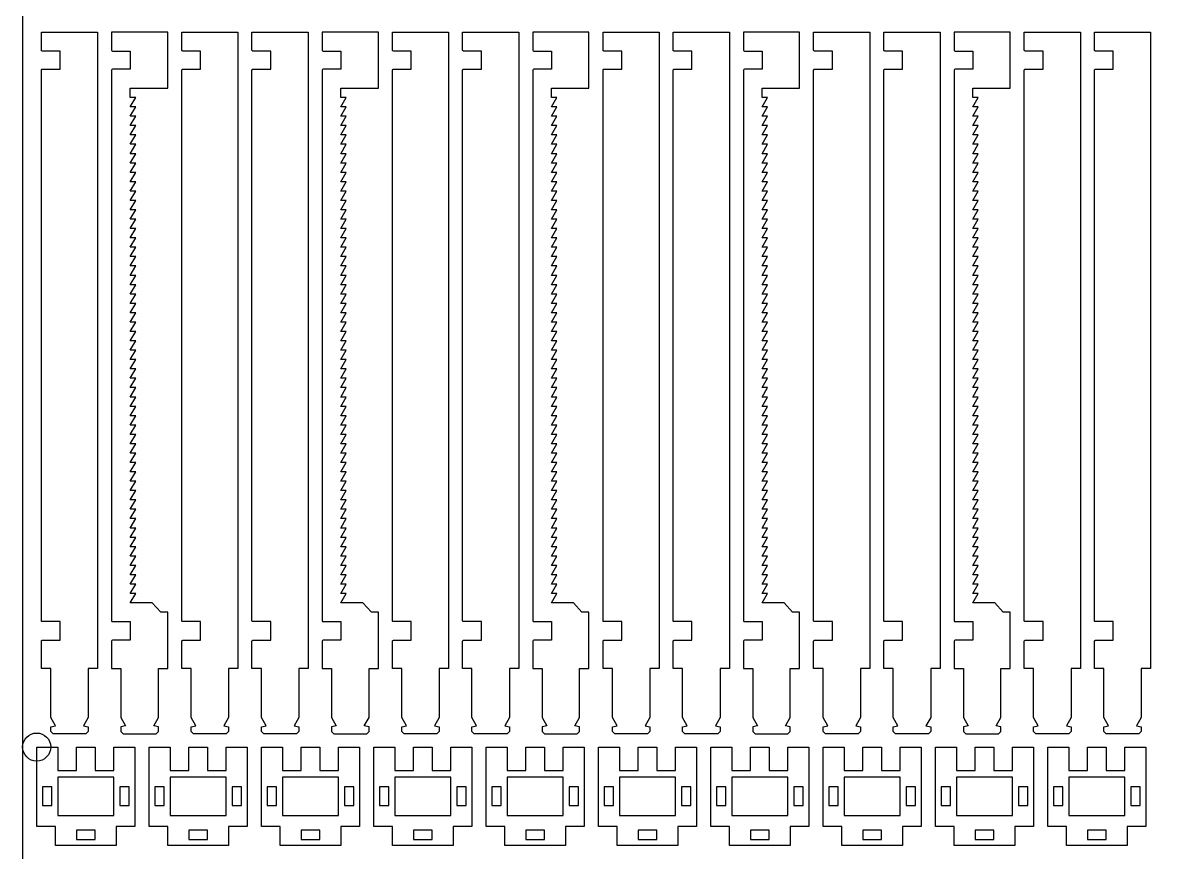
# Model space of a CAD drawing. Header units: millimetres. Extents: x 0 to 1902, y -210 to 712.
# Drawn here: x 0 to 242, y 112.7 to 290 of the extents above; entities that cross this region are included whole.
import ezdxf

# ---------------------------------------------------------------- set-up
doc = ezdxf.new("R2010")
doc.units = ezdxf.units.MM
doc.header["$MEASUREMENT"] = 0

msp = doc.modelspace()

# ---------------------------------------------------------------- linework, layer by layer
for p, q in [((31, 288), (19, 288)), ((19, 288), (19, 284.14)), ((31, 276), (31, 288)), ((76, 288), (64, 288)), ((64, 288), (64, 284.14)), ((76, 276), (76, 288)), ((121, 288), (109, 288)), ((109, 288), (109, 284.14)), ((121, 276), (121, 288)), ((166, 288), (154, 288)), ((154, 288), (154, 284.14)), ((166, 276), (166, 288)), ((211, 288), (199, 288)), ((199, 288), (199, 284.14)), ((211, 276), (211, 288)), ((19.2, 283.94), (23, 283.94)), ((23, 283.94), (23, 280.06)), ((64.2, 283.94), (68, 283.94)), ((68, 283.94), (68, 280.06)), ((109.2, 283.94), (113, 283.94)), ((113, 283.94), (113, 280.06)), ((154.2, 283.94), (158, 283.94)), ((158, 283.94), (158, 280.06)), ((199.2, 283.94), (203, 283.94)), ((203, 283.94), (203, 280.06)), ((19, 279.86), (19, 162.2)), ((23, 280.06), (19.2, 280.06)), ((64, 279.86), (64, 162.2)), ((68, 280.06), (64.2, 280.06)), ((109, 279.86), (109, 162.2)), ((113, 280.06), (109.2, 280.06)), ((154, 279.86), (154, 162.2)), ((158, 280.06), (154.2, 280.06)), ((199, 279.86), (199, 162.2)), ((203, 280.06), (199.2, 280.06)), ((23, 274), (23, 276)), ((23, 276), (31, 276)), ((68, 274), (68, 276)), ((68, 276), (76, 276)), ((113, 274), (113, 276)), ((113, 276), (121, 276)), ((158, 274), (158, 276)), ((158, 276), (166, 276)), ((203, 274), (203, 276)), ((203, 276), (211, 276)), ((23, 272), (24.15, 274)), ((24.15, 274), (23, 274)), ((68, 272), (69.15, 274)), ((69.15, 274), (68, 274)), ((113, 272), (114.15, 274)), ((114.15, 274), (113, 274)), ((158, 272), (159.15, 274)), ((159.15, 274), (158, 274)), ((203, 272), (204.15, 274)), ((204.15, 274), (203, 274)), ((23, 270), (24.15, 272)), ((24.15, 272), (23, 272)), ((68, 270), (69.15, 272)), ((69.15, 272), (68, 272)), ((113, 270), (114.15, 272)), ((114.15, 272), (113, 272)), ((158, 270), (159.15, 272)), ((159.15, 272), (158, 272)), ((203, 270), (204.15, 272)), ((204.15, 272), (203, 272)), ((23, 268), (24.15, 270)), ((24.15, 270), (23, 270)), ((68, 268), (69.15, 270)), ((69.15, 270), (68, 270)), ((113, 268), (114.15, 270)), ((114.15, 270), (113, 270)), ((158, 268), (159.15, 270)), ((159.15, 270), (158, 270)), ((203, 268), (204.15, 270)), ((204.15, 270), (203, 270)), ((23, 266), (24.15, 268)), ((24.15, 268), (23, 268)), ((68, 266), (69.15, 268)), ((69.15, 268), (68, 268)), ((113, 266), (114.15, 268)), ((114.15, 268), (113, 268)), ((158, 266), (159.15, 268)), ((159.15, 268), (158, 268)), ((203, 266), (204.15, 268)), ((204.15, 268), (203, 268)), ((23, 264), (24.15, 266)), ((24.15, 266), (23, 266)), ((23, 262), (24.15, 264)), ((24.15, 264), (23, 264)), ((68, 264), (69.15, 266)), ((69.15, 266), (68, 266)), ((68, 262), (69.15, 264)), ((69.15, 264), (68, 264)), ((113, 264), (114.15, 266)), ((114.15, 266), (113, 266)), ((113, 262), (114.15, 264)), ((114.15, 264), (113, 264)), ((158, 264), (159.15, 266)), ((159.15, 266), (158, 266)), ((158, 262), (159.15, 264)), ((159.15, 264), (158, 264)), ((203, 264), (204.15, 266)), ((204.15, 266), (203, 266)), ((203, 262), (204.15, 264)), ((204.15, 264), (203, 264)), ((23, 260), (24.15, 262)), ((24.15, 262), (23, 262)), ((68, 260), (69.15, 262)), ((69.15, 262), (68, 262)), ((113, 260), (114.15, 262)), ((114.15, 262), (113, 262)), ((158, 260), (159.15, 262)), ((159.15, 262), (158, 262)), ((203, 260), (204.15, 262)), ((204.15, 262), (203, 262)), ((23, 258), (24.15, 260)), ((24.15, 260), (23, 260)), ((68, 258), (69.15, 260)), ((69.15, 260), (68, 260)), ((113, 258), (114.15, 260)), ((114.15, 260), (113, 260)), ((158, 258), (159.15, 260)), ((159.15, 260), (158, 260)), ((203, 258), (204.15, 260)), ((204.15, 260), (203, 260)), ((23, 256), (24.15, 258)), ((24.15, 258), (23, 258)), ((68, 256), (69.15, 258)), ((69.15, 258), (68, 258)), ((113, 256), (114.15, 258)), ((114.15, 258), (113, 258)), ((158, 256), (159.15, 258)), ((159.15, 258), (158, 258)), ((203, 256), (204.15, 258)), ((204.15, 258), (203, 258)), ((23, 254), (24.15, 256)), ((24.15, 256), (23, 256)), ((68, 254), (69.15, 256)), ((69.15, 256), (68, 256)), ((113, 254), (114.15, 256)), ((114.15, 256), (113, 256)), ((158, 254), (159.15, 256)), ((159.15, 256), (158, 256)), ((203, 254), (204.15, 256)), ((204.15, 256), (203, 256)), ((23, 252), (24.15, 254)), ((24.15, 254), (23, 254)), ((23, 250), (24.15, 252)), ((24.15, 252), (23, 252)), ((68, 252), (69.15, 254)), ((69.15, 254), (68, 254)), ((68, 250), (69.15, 252)), ((69.15, 252), (68, 252)), ((113, 252), (114.15, 254)), ((114.15, 254), (113, 254)), ((113, 250), (114.15, 252)), ((114.15, 252), (113, 252)), ((158, 252), (159.15, 254)), ((159.15, 254), (158, 254)), ((158, 250), (159.15, 252)), ((159.15, 252), (158, 252)), ((203, 252), (204.15, 254)), ((204.15, 254), (203, 254)), ((203, 250), (204.15, 252)), ((204.15, 252), (203, 252)), ((23, 248), (24.15, 250)), ((24.15, 250), (23, 250)), ((68, 248), (69.15, 250)), ((69.15, 250), (68, 250)), ((113, 248), (114.15, 250)), ((114.15, 250), (113, 250)), ((158, 248), (159.15, 250)), ((159.15, 250), (158, 250)), ((203, 248), (204.15, 250)), ((204.15, 250), (203, 250)), ((23, 246), (24.15, 248)), ((24.15, 248), (23, 248)), ((68, 246), (69.15, 248)), ((69.15, 248), (68, 248)), ((113, 246), (114.15, 248)), ((114.15, 248), (113, 248)), ((158, 246), (159.15, 248)), ((159.15, 248), (158, 248)), ((203, 246), (204.15, 248)), ((204.15, 248), (203, 248)), ((23, 244), (24.15, 246)), ((24.15, 246), (23, 246)), ((68, 244), (69.15, 246)), ((69.15, 246), (68, 246)), ((113, 244), (114.15, 246)), ((114.15, 246), (113, 246)), ((158, 244), (159.15, 246)), ((159.15, 246), (158, 246)), ((203, 244), (204.15, 246)), ((204.15, 246), (203, 246)), ((23, 242), (24.15, 244)), ((24.15, 244), (23, 244)), ((68, 242), (69.15, 244)), ((69.15, 244), (68, 244)), ((113, 242), (114.15, 244)), ((114.15, 244), (113, 244)), ((158, 242), (159.15, 244)), ((159.15, 244), (158, 244)), ((203, 242), (204.15, 244)), ((204.15, 244), (203, 244)), ((23, 240), (24.15, 242)), ((24.15, 242), (23, 242)), ((23, 238), (24.15, 240)), ((24.15, 240), (23, 240)), ((68, 240), (69.15, 242)), ((69.15, 242), (68, 242)), ((68, 238), (69.15, 240)), ((69.15, 240), (68, 240)), ((113, 240), (114.15, 242)), ((114.15, 242), (113, 242)), ((113, 238), (114.15, 240)), ((114.15, 240), (113, 240)), ((158, 240), (159.15, 242)), ((159.15, 242), (158, 242)), ((158, 238), (159.15, 240)), ((159.15, 240), (158, 240)), ((203, 240), (204.15, 242)), ((204.15, 242), (203, 242)), ((203, 238), (204.15, 240)), ((204.15, 240), (203, 240)), ((23, 236), (24.15, 238)), ((24.15, 238), (23, 238)), ((68, 236), (69.15, 238)), ((69.15, 238), (68, 238)), ((113, 236), (114.15, 238)), ((114.15, 238), (113, 238)), ((158, 236), (159.15, 238)), ((159.15, 238), (158, 238)), ((203, 236), (204.15, 238)), ((204.15, 238), (203, 238)), ((23, 234), (24.15, 236)), ((24.15, 236), (23, 236)), ((68, 234), (69.15, 236)), ((69.15, 236), (68, 236)), ((113, 234), (114.15, 236)), ((114.15, 236), (113, 236)), ((158, 234), (159.15, 236)), ((159.15, 236), (158, 236)), ((203, 234), (204.15, 236)), ((204.15, 236), (203, 236)), ((23, 232), (24.15, 234)), ((24.15, 234), (23, 234)), ((68, 232), (69.15, 234)), ((69.15, 234), (68, 234)), ((113, 232), (114.15, 234)), ((114.15, 234), (113, 234)), ((158, 232), (159.15, 234)), ((159.15, 234), (158, 234)), ((203, 232), (204.15, 234)), ((204.15, 234), (203, 234)), ((23, 230), (24.15, 232)), ((24.15, 232), (23, 232)), ((23, 228), (24.15, 230)), ((24.15, 230), (23, 230)), ((68, 230), (69.15, 232)), ((69.15, 232), (68, 232)), ((68, 228), (69.15, 230)), ((69.15, 230), (68, 230)), ((113, 230), (114.15, 232)), ((114.15, 232), (113, 232)), ((113, 228), (114.15, 230)), ((114.15, 230), (113, 230)), ((158, 230), (159.15, 232)), ((159.15, 232), (158, 232)), ((158, 228), (159.15, 230)), ((159.15, 230), (158, 230)), ((203, 230), (204.15, 232)), ((204.15, 232), (203, 232)), ((203, 228), (204.15, 230)), ((204.15, 230), (203, 230)), ((23, 226), (24.15, 228)), ((24.15, 228), (23, 228)), ((68, 226), (69.15, 228)), ((69.15, 228), (68, 228)), ((113, 226), (114.15, 228)), ((114.15, 228), (113, 228)), ((158, 226), (159.15, 228)), ((159.15, 228), (158, 228)), ((203, 226), (204.15, 228)), ((204.15, 228), (203, 228)), ((23, 224), (24.15, 226)), ((24.15, 226), (23, 226)), ((68, 224), (69.15, 226)), ((69.15, 226), (68, 226)), ((113, 224), (114.15, 226)), ((114.15, 226), (113, 226)), ((158, 224), (159.15, 226)), ((159.15, 226), (158, 226)), ((203, 224), (204.15, 226)), ((204.15, 226), (203, 226)), ((23, 222), (24.15, 224)), ((24.15, 224), (23, 224)), ((68, 222), (69.15, 224)), ((69.15, 224), (68, 224)), ((113, 222), (114.15, 224)), ((114.15, 224), (113, 224)), ((158, 222), (159.15, 224)), ((159.15, 224), (158, 224)), ((203, 222), (204.15, 224)), ((204.15, 224), (203, 224)), ((23, 220), (24.15, 222)), ((24.15, 222), (23, 222)), ((68, 220), (69.15, 222)), ((69.15, 222), (68, 222)), ((113, 220), (114.15, 222)), ((114.15, 222), (113, 222)), ((158, 220), (159.15, 222)), ((159.15, 222), (158, 222)), ((203, 220), (204.15, 222)), ((204.15, 222), (203, 222)), ((23, 218), (24.15, 220)), ((24.15, 220), (23, 220)), ((23, 216), (24.15, 218)), ((24.15, 218), (23, 218)), ((68, 218), (69.15, 220)), ((69.15, 220), (68, 220)), ((68, 216), (69.15, 218)), ((69.15, 218), (68, 218)), ((113, 218), (114.15, 220)), ((114.15, 220), (113, 220)), ((113, 216), (114.15, 218)), ((114.15, 218), (113, 218)), ((158, 218), (159.15, 220)), ((159.15, 220), (158, 220)), ((158, 216), (159.15, 218)), ((159.15, 218), (158, 218)), ((203, 218), (204.15, 220)), ((204.15, 220), (203, 220)), ((203, 216), (204.15, 218)), ((204.15, 218), (203, 218)), ((23, 214), (24.15, 216)), ((24.15, 216), (23, 216)), ((68, 214), (69.15, 216)), ((69.15, 216), (68, 216)), ((113, 214), (114.15, 216)), ((114.15, 216), (113, 216)), ((158, 214), (159.15, 216)), ((159.15, 216), (158, 216)), ((203, 214), (204.15, 216)), ((204.15, 216), (203, 216)), ((23, 212), (24.15, 214)), ((24.15, 214), (23, 214)), ((68, 212), (69.15, 214)), ((69.15, 214), (68, 214)), ((113, 212), (114.15, 214)), ((114.15, 214), (113, 214)), ((158, 212), (159.15, 214)), ((159.15, 214), (158, 214)), ((203, 212), (204.15, 214)), ((204.15, 214), (203, 214)), ((23, 210), (24.15, 212)), ((24.15, 212), (23, 212)), ((68, 210), (69.15, 212)), ((69.15, 212), (68, 212)), ((113, 210), (114.15, 212)), ((114.15, 212), (113, 212)), ((158, 210), (159.15, 212)), ((159.15, 212), (158, 212)), ((203, 210), (204.15, 212)), ((204.15, 212), (203, 212)), ((23, 208), (24.15, 210)), ((24.15, 210), (23, 210)), ((68, 208), (69.15, 210)), ((69.15, 210), (68, 210)), ((113, 208), (114.15, 210)), ((114.15, 210), (113, 210)), ((158, 208), (159.15, 210)), ((159.15, 210), (158, 210)), ((203, 208), (204.15, 210)), ((204.15, 210), (203, 210)), ((23, 206), (24.15, 208)), ((24.15, 208), (23, 208)), ((23, 204), (24.15, 206)), ((24.15, 206), (23, 206)), ((68, 206), (69.15, 208)), ((69.15, 208), (68, 208)), ((68, 204), (69.15, 206)), ((69.15, 206), (68, 206)), ((113, 206), (114.15, 208)), ((114.15, 208), (113, 208)), ((113, 204), (114.15, 206)), ((114.15, 206), (113, 206)), ((158, 206), (159.15, 208)), ((159.15, 208), (158, 208)), ((158, 204), (159.15, 206)), ((159.15, 206), (158, 206)), ((203, 206), (204.15, 208)), ((204.15, 208), (203, 208)), ((203, 204), (204.15, 206)), ((204.15, 206), (203, 206)), ((23, 202), (24.15, 204)), ((24.15, 204), (23, 204)), ((68, 202), (69.15, 204)), ((69.15, 204), (68, 204)), ((113, 202), (114.15, 204)), ((114.15, 204), (113, 204)), ((158, 202), (159.15, 204)), ((159.15, 204), (158, 204)), ((203, 202), (204.15, 204)), ((204.15, 204), (203, 204)), ((23, 200), (24.15, 202)), ((24.15, 202), (23, 202)), ((68, 200), (69.15, 202)), ((69.15, 202), (68, 202)), ((113, 200), (114.15, 202)), ((114.15, 202), (113, 202)), ((158, 200), (159.15, 202)), ((159.15, 202), (158, 202)), ((203, 200), (204.15, 202)), ((204.15, 202), (203, 202)), ((23, 198), (24.15, 200)), ((24.15, 200), (23, 200)), ((68, 198), (69.15, 200)), ((69.15, 200), (68, 200)), ((113, 198), (114.15, 200)), ((114.15, 200), (113, 200)), ((158, 198), (159.15, 200)), ((159.15, 200), (158, 200)), ((203, 198), (204.15, 200)), ((204.15, 200), (203, 200)), ((23, 196), (24.15, 198)), ((24.15, 198), (23, 198)), ((68, 196), (69.15, 198)), ((69.15, 198), (68, 198)), ((113, 196), (114.15, 198)), ((114.15, 198), (113, 198)), ((158, 196), (159.15, 198)), ((159.15, 198), (158, 198)), ((203, 196), (204.15, 198)), ((204.15, 198), (203, 198)), ((23, 194), (24.15, 196)), ((24.15, 196), (23, 196)), ((23, 192), (24.15, 194)), ((24.15, 194), (23, 194)), ((68, 194), (69.15, 196)), ((69.15, 196), (68, 196)), ((68, 192), (69.15, 194)), ((69.15, 194), (68, 194)), ((113, 194), (114.15, 196)), ((114.15, 196), (113, 196)), ((113, 192), (114.15, 194)), ((114.15, 194), (113, 194)), ((158, 194), (159.15, 196)), ((159.15, 196), (158, 196)), ((158, 192), (159.15, 194)), ((159.15, 194), (158, 194)), ((203, 194), (204.15, 196)), ((204.15, 196), (203, 196)), ((203, 192), (204.15, 194)), ((204.15, 194), (203, 194)), ((23, 190), (24.15, 192)), ((24.15, 192), (23, 192)), ((68, 190), (69.15, 192)), ((69.15, 192), (68, 192)), ((113, 190), (114.15, 192)), ((114.15, 192), (113, 192)), ((158, 190), (159.15, 192)), ((159.15, 192), (158, 192)), ((203, 190), (204.15, 192)), ((204.15, 192), (203, 192)), ((23, 188), (24.15, 190)), ((24.15, 190), (23, 190)), ((68, 188), (69.15, 190)), ((69.15, 190), (68, 190)), ((113, 188), (114.15, 190)), ((114.15, 190), (113, 190)), ((158, 188), (159.15, 190)), ((159.15, 190), (158, 190)), ((203, 188), (204.15, 190)), ((204.15, 190), (203, 190)), ((23, 186), (24.15, 188)), ((24.15, 188), (23, 188)), ((68, 186), (69.15, 188)), ((69.15, 188), (68, 188)), ((113, 186), (114.15, 188)), ((114.15, 188), (113, 188)), ((158, 186), (159.15, 188)), ((159.15, 188), (158, 188)), ((203, 186), (204.15, 188)), ((204.15, 188), (203, 188)), ((23, 184), (24.15, 186)), ((24.15, 186), (23, 186)), ((23, 182), (24.15, 184)), ((24.15, 184), (23, 184)), ((68, 184), (69.15, 186)), ((69.15, 186), (68, 186)), ((68, 182), (69.15, 184)), ((69.15, 184), (68, 184)), ((113, 184), (114.15, 186)), ((114.15, 186), (113, 186)), ((113, 182), (114.15, 184)), ((114.15, 184), (113, 184)), ((158, 184), (159.15, 186)), ((159.15, 186), (158, 186)), ((158, 182), (159.15, 184)), ((159.15, 184), (158, 184)), ((203, 184), (204.15, 186)), ((204.15, 186), (203, 186)), ((203, 182), (204.15, 184)), ((204.15, 184), (203, 184)), ((23, 180), (24.15, 182)), ((24.15, 182), (23, 182)), ((68, 180), (69.15, 182)), ((69.15, 182), (68, 182)), ((113, 180), (114.15, 182)), ((114.15, 182), (113, 182)), ((158, 180), (159.15, 182)), ((159.15, 182), (158, 182)), ((203, 180), (204.15, 182)), ((204.15, 182), (203, 182)), ((23, 178), (24.15, 180)), ((24.15, 180), (23, 180)), ((68, 178), (69.15, 180)), ((69.15, 180), (68, 180)), ((113, 178), (114.15, 180)), ((114.15, 180), (113, 180)), ((158, 178), (159.15, 180)), ((159.15, 180), (158, 180)), ((203, 178), (204.15, 180)), ((204.15, 180), (203, 180)), ((23, 176), (24.15, 178)), ((24.15, 178), (23, 178)), ((68, 176), (69.15, 178)), ((69.15, 178), (68, 178)), ((113, 176), (114.15, 178)), ((114.15, 178), (113, 178)), ((158, 176), (159.15, 178)), ((159.15, 178), (158, 178)), ((203, 176), (204.15, 178)), ((204.15, 178), (203, 178)), ((23, 174), (24.15, 176)), ((24.15, 176), (23, 176)), ((68, 174), (69.15, 176)), ((69.15, 176), (68, 176)), ((113, 174), (114.15, 176)), ((114.15, 176), (113, 176)), ((158, 174), (159.15, 176)), ((159.15, 176), (158, 176)), ((203, 174), (204.15, 176)), ((204.15, 176), (203, 176)), ((23, 172), (24.15, 174)), ((24.15, 174), (23, 174)), ((23, 170), (24.15, 172)), ((24.15, 172), (23, 172)), ((68, 172), (69.15, 174)), ((69.15, 174), (68, 174)), ((68, 170), (69.15, 172)), ((69.15, 172), (68, 172)), ((113, 172), (114.15, 174)), ((114.15, 174), (113, 174)), ((113, 170), (114.15, 172)), ((114.15, 172), (113, 172)), ((158, 172), (159.15, 174)), ((159.15, 174), (158, 174)), ((158, 170), (159.15, 172)), ((159.15, 172), (158, 172)), ((203, 172), (204.15, 174)), ((204.15, 174), (203, 174)), ((203, 170), (204.15, 172)), ((204.15, 172), (203, 172)), ((23, 168), (24.15, 170)), ((24.15, 170), (23, 170)), ((68, 168), (69.15, 170)), ((69.15, 170), (68, 170)), ((113, 168), (114.15, 170)), ((114.15, 170), (113, 170)), ((158, 168), (159.15, 170)), ((159.15, 170), (158, 170)), ((203, 168), (204.15, 170)), ((204.15, 170), (203, 170)), ((23, 166), (24.15, 168)), ((24.15, 168), (23, 168)), ((68, 166), (69.15, 168)), ((69.15, 168), (68, 168)), ((113, 166), (114.15, 168)), ((114.15, 168), (113, 168)), ((158, 166), (159.15, 168)), ((159.15, 168), (158, 168)), ((203, 166), (204.15, 168)), ((204.15, 168), (203, 168)), ((25.5, 166), (23, 166)), ((26, 166), (25.5, 166)), ((27.7, 166), (26, 166)), ((29.5, 164), (27.7, 166)), ((70.5, 166), (68, 166)), ((71, 166), (70.5, 166)), ((72.7, 166), (71, 166)), ((74.5, 164), (72.7, 166)), ((115.5, 166), (113, 166)), ((116, 166), (115.5, 166)), ((117.7, 166), (116, 166)), ((119.5, 164), (117.7, 166)), ((160.5, 166), (158, 166)), ((161, 166), (160.5, 166)), ((162.7, 166), (161, 166)), ((164.5, 164), (162.7, 166)), ((205.5, 166), (203, 166)), ((206, 166), (205.5, 166)), ((207.7, 166), (206, 166)), ((209.5, 164), (207.7, 166)), ((31, 164), (29.5, 164)), ((31, 152), (31, 164)), ((76, 164), (74.5, 164)), ((76, 152), (76, 164)), ((121, 164), (119.5, 164)), ((121, 152), (121, 164)), ((166, 164), (164.5, 164)), ((166, 152), (166, 164)), ((211, 164), (209.5, 164)), ((211, 152), (211, 164)), ((19.2, 162), (23, 162)), ((23, 162), (23, 158)), ((64.2, 162), (68, 162)), ((68, 162), (68, 158)), ((109.2, 162), (113, 162)), ((113, 162), (113, 158)), ((154.2, 162), (158, 162)), ((158, 162), (158, 158)), ((199.2, 162), (203, 162)), ((203, 162), (203, 158)), ((19, 157.8), (19, 152)), ((23, 158), (19.2, 158)), ((64, 157.8), (64, 152)), ((68, 158), (64.2, 158)), ((109, 157.8), (109, 152)), ((113, 158), (109.2, 158)), ((154, 157.8), (154, 152)), ((158, 158), (154.2, 158)), ((199, 157.8), (199, 152)), ((203, 158), (199.2, 158)), ((19, 152), (21, 152)), ((21, 152), (21, 141.5)), ((29, 152), (31, 152)), ((29, 141.5), (29, 152)), ((64, 152), (66, 152)), ((66, 152), (66, 141.5)), ((74, 152), (76, 152)), ((74, 141.5), (74, 152)), ((109, 152), (111, 152)), ((111, 152), (111, 141.5)), ((119, 152), (121, 152)), ((119, 141.5), (119, 152)), ((154, 152), (156, 152)), ((156, 152), (156, 141.5)), ((164, 152), (166, 152)), ((164, 141.5), (164, 152)), ((199, 152), (201, 152)), ((201, 152), (201, 141.5)), ((209, 152), (211, 152)), ((209, 141.5), (209, 152)), ((21, 141.5), (22, 139.7)), ((28, 139.7), (29, 141.5)), ((66, 141.5), (67, 139.7)), ((73, 139.7), (74, 141.5)), ((111, 141.5), (112, 139.7)), ((118, 139.7), (119, 141.5)), ((156, 141.5), (157, 139.7)), ((163, 139.7), (164, 141.5)), ((201, 141.5), (202, 139.7)), ((208, 139.7), (209, 141.5)), ((22, 139.7), (21, 139.5)), ((21, 139.5), (21, 138.5)), ((21, 138.5), (21.5, 138)), ((21.5, 138), (28.5, 138)), ((29, 139.5), (28, 139.7)), ((28.5, 138), (29, 138.5)), ((29, 138.5), (29, 139.5)), ((67, 139.7), (66, 139.5)), ((66, 139.5), (66, 138.5)), ((66, 138.5), (66.5, 138)), ((66.5, 138), (73.5, 138)), ((74, 139.5), (73, 139.7)), ((73.5, 138), (74, 138.5)), ((74, 138.5), (74, 139.5)), ((112, 139.7), (111, 139.5)), ((111, 139.5), (111, 138.5)), ((111, 138.5), (111.5, 138)), ((111.5, 138), (118.5, 138)), ((119, 139.5), (118, 139.7)), ((118.5, 138), (119, 138.5)), ((119, 138.5), (119, 139.5)), ((157, 139.7), (156, 139.5)), ((156, 139.5), (156, 138.5)), ((156, 138.5), (156.5, 138)), ((156.5, 138), (163.5, 138)), ((164, 139.5), (163, 139.7)), ((163.5, 138), (164, 138.5)), ((164, 138.5), (164, 139.5)), ((202, 139.7), (201, 139.5)), ((201, 139.5), (201, 138.5)), ((201, 138.5), (201.5, 138)), ((201.5, 138), (208.5, 138)), ((209, 139.5), (208, 139.7)), ((208.5, 138), (209, 138.5)), ((209, 138.5), (209, 139.5))]:
    msp.add_line(p, q)
at = {"linetype": 'Continuous'}
msp.add_lwpolyline([(0, 0), (900, 0), (900, 600), (0, 600)], close=True, dxfattribs=at)
for points in [[(4, 279.86, -0.414214), (4.2, 280.06), (8, 280.06), (8, 283.94), (4.2, 283.94, -0.414214), (4, 284.14), (4, 288), (16, 288), (16, 152), (14, 152), (14, 141.5), (13, 139.7), (14, 139.5), (14, 138.5), (13.5, 138), (6.5, 138), (6, 138.5), (6, 139.5), (7, 139.7), (6, 141.5), (6, 152), (4, 152), (4, 157.8, -0.414214), (4.2, 158), (8, 158), (8, 162), (4.2, 162, -0.414214), (4, 162.2)], [(34, 279.86, -0.414214), (34.2, 280.06), (38, 280.06), (38, 283.94), (34.2, 283.94, -0.414214), (34, 284.14), (34, 288), (46, 288), (46, 152), (44, 152), (44, 141.5), (43, 139.7), (44, 139.5), (44, 138.5), (43.5, 138), (36.5, 138), (36, 138.5), (36, 139.5), (37, 139.7), (36, 141.5), (36, 152), (34, 152), (34, 157.8, -0.414214), (34.2, 158), (38, 158), (38, 162), (34.2, 162, -0.414214), (34, 162.2)], [(49, 279.86, -0.414214), (49.2, 280.06), (53, 280.06), (53, 283.94), (49.2, 283.94, -0.414214), (49, 284.14), (49, 288), (61, 288), (61, 152), (59, 152), (59, 141.5), (58, 139.7), (59, 139.5), (59, 138.5), (58.5, 138), (51.5, 138), (51, 138.5), (51, 139.5), (52, 139.7), (51, 141.5), (51, 152), (49, 152), (49, 157.8, -0.414214), (49.2, 158), (53, 158), (53, 162), (49.2, 162, -0.414214), (49, 162.2)], [(79, 279.86, -0.414214), (79.2, 280.06), (83, 280.06), (83, 283.94), (79.2, 283.94, -0.414214), (79, 284.14), (79, 288), (91, 288), (91, 152), (89, 152), (89, 141.5), (88, 139.7), (89, 139.5), (89, 138.5), (88.5, 138), (81.5, 138), (81, 138.5), (81, 139.5), (82, 139.7), (81, 141.5), (81, 152), (79, 152), (79, 157.8, -0.414214), (79.2, 158), (83, 158), (83, 162), (79.2, 162, -0.414214), (79, 162.2)], [(94, 279.86, -0.414214), (94.2, 280.06), (98, 280.06), (98, 283.94), (94.2, 283.94, -0.414214), (94, 284.14), (94, 288), (106, 288), (106, 152), (104, 152), (104, 141.5), (103, 139.7), (104, 139.5), (104, 138.5), (103.5, 138), (96.5, 138), (96, 138.5), (96, 139.5), (97, 139.7), (96, 141.5), (96, 152), (94, 152), (94, 157.8, -0.414214), (94.2, 158), (98, 158), (98, 162), (94.2, 162, -0.414214), (94, 162.2)], [(124, 279.86, -0.414214), (124.2, 280.06), (128, 280.06), (128, 283.94), (124.2, 283.94, -0.414214), (124, 284.14), (124, 288), (136, 288), (136, 152), (134, 152), (134, 141.5), (133, 139.7), (134, 139.5), (134, 138.5), (133.5, 138), (126.5, 138), (126, 138.5), (126, 139.5), (127, 139.7), (126, 141.5), (126, 152), (124, 152), (124, 157.8, -0.414214), (124.2, 158), (128, 158), (128, 162), (124.2, 162, -0.414214), (124, 162.2)], [(139, 279.86, -0.414214), (139.2, 280.06), (143, 280.06), (143, 283.94), (139.2, 283.94, -0.414214), (139, 284.14), (139, 288), (151, 288), (151, 152), (149, 152), (149, 141.5), (148, 139.7), (149, 139.5), (149, 138.5), (148.5, 138), (141.5, 138), (141, 138.5), (141, 139.5), (142, 139.7), (141, 141.5), (141, 152), (139, 152), (139, 157.8, -0.414214), (139.2, 158), (143, 158), (143, 162), (139.2, 162, -0.414214), (139, 162.2)], [(169, 279.86, -0.414214), (169.2, 280.06), (173, 280.06), (173, 283.94), (169.2, 283.94, -0.414214), (169, 284.14), (169, 288), (181, 288), (181, 152), (179, 152), (179, 141.5), (178, 139.7), (179, 139.5), (179, 138.5), (178.5, 138), (171.5, 138), (171, 138.5), (171, 139.5), (172, 139.7), (171, 141.5), (171, 152), (169, 152), (169, 157.8, -0.414214), (169.2, 158), (173, 158), (173, 162), (169.2, 162, -0.414214), (169, 162.2)], [(184, 279.86, -0.414214), (184.2, 280.06), (188, 280.06), (188, 283.94), (184.2, 283.94, -0.414214), (184, 284.14), (184, 288), (196, 288), (196, 152), (194, 152), (194, 141.5), (193, 139.7), (194, 139.5), (194, 138.5), (193.5, 138), (186.5, 138), (186, 138.5), (186, 139.5), (187, 139.7), (186, 141.5), (186, 152), (184, 152), (184, 157.8, -0.414214), (184.2, 158), (188, 158), (188, 162), (184.2, 162, -0.414214), (184, 162.2)], [(214, 279.86, -0.414214), (214.2, 280.06), (218, 280.06), (218, 283.94), (214.2, 283.94, -0.414214), (214, 284.14), (214, 288), (226, 288), (226, 152), (224, 152), (224, 141.5), (223, 139.7), (224, 139.5), (224, 138.5), (223.5, 138), (216.5, 138), (216, 138.5), (216, 139.5), (217, 139.7), (216, 141.5), (216, 152), (214, 152), (214, 157.8, -0.414214), (214.2, 158), (218, 158), (218, 162), (214.2, 162, -0.414214), (214, 162.2)], [(229, 279.86, -0.414214), (229.2, 280.06), (233, 280.06), (233, 283.94), (229.2, 283.94, -0.414214), (229, 284.14), (229, 288), (241, 288), (241, 152), (239, 152), (239, 141.5), (238, 139.7), (239, 139.5), (239, 138.5), (238.5, 138), (231.5, 138), (231, 138.5), (231, 139.5), (232, 139.7), (231, 141.5), (231, 152), (229, 152), (229, 157.8, -0.414214), (229.2, 158), (233, 158), (233, 162), (229.2, 162, -0.414214), (229, 162.2)]]:
    msp.add_lwpolyline(points, format="xyb", close=True)
for points in [[(7, 118.19), (3, 118.19), (3, 135.19), (7.5, 135.19), (7.5, 130.19), (11.5, 130.19), (11.5, 135.19), (15.5, 135.19), (15.5, 130.19), (19.5, 130.19), (19.5, 135.19), (24, 135.19), (24, 118.19), (20, 118.19), (20, 114.19), (7, 114.19)], [(31, 118.19), (27, 118.19), (27, 135.19), (31.5, 135.19), (31.5, 130.19), (35.5, 130.19), (35.5, 135.19), (39.5, 135.19), (39.5, 130.19), (43.5, 130.19), (43.5, 135.19), (48, 135.19), (48, 118.19), (44, 118.19), (44, 114.19), (31, 114.19)], [(55, 118.19), (51, 118.19), (51, 135.19), (55.5, 135.19), (55.5, 130.19), (59.5, 130.19), (59.5, 135.19), (63.5, 135.19), (63.5, 130.19), (67.5, 130.19), (67.5, 135.19), (72, 135.19), (72, 118.19), (68, 118.19), (68, 114.19), (55, 114.19)], [(79, 118.19), (75, 118.19), (75, 135.19), (79.5, 135.19), (79.5, 130.19), (83.5, 130.19), (83.5, 135.19), (87.5, 135.19), (87.5, 130.19), (91.5, 130.19), (91.5, 135.19), (96, 135.19), (96, 118.19), (92, 118.19), (92, 114.19), (79, 114.19)], [(103, 118.19), (99, 118.19), (99, 135.19), (103.5, 135.19), (103.5, 130.19), (107.5, 130.19), (107.5, 135.19), (111.5, 135.19), (111.5, 130.19), (115.5, 130.19), (115.5, 135.19), (120, 135.19), (120, 118.19), (116, 118.19), (116, 114.19), (103, 114.19)], [(127, 118.19), (123, 118.19), (123, 135.19), (127.5, 135.19), (127.5, 130.19), (131.5, 130.19), (131.5, 135.19), (135.5, 135.19), (135.5, 130.19), (139.5, 130.19), (139.5, 135.19), (144, 135.19), (144, 118.19), (140, 118.19), (140, 114.19), (127, 114.19)], [(151, 118.19), (147, 118.19), (147, 135.19), (151.5, 135.19), (151.5, 130.19), (155.5, 130.19), (155.5, 135.19), (159.5, 135.19), (159.5, 130.19), (163.5, 130.19), (163.5, 135.19), (168, 135.19), (168, 118.19), (164, 118.19), (164, 114.19), (151, 114.19)], [(175, 118.19), (171, 118.19), (171, 135.19), (175.5, 135.19), (175.5, 130.19), (179.5, 130.19), (179.5, 135.19), (183.5, 135.19), (183.5, 130.19), (187.5, 130.19), (187.5, 135.19), (192, 135.19), (192, 118.19), (188, 118.19), (188, 114.19), (175, 114.19)], [(199, 118.19), (195, 118.19), (195, 135.19), (199.5, 135.19), (199.5, 130.19), (203.5, 130.19), (203.5, 135.19), (207.5, 135.19), (207.5, 130.19), (211.5, 130.19), (211.5, 135.19), (216, 135.19), (216, 118.19), (212, 118.19), (212, 114.19), (199, 114.19)], [(223, 118.19), (219, 118.19), (219, 135.19), (223.5, 135.19), (223.5, 130.19), (227.5, 130.19), (227.5, 135.19), (231.5, 135.19), (231.5, 130.19), (235.5, 130.19), (235.5, 135.19), (240, 135.19), (240, 118.19), (236, 118.19), (236, 114.19), (223, 114.19)], [(19.5, 120.59), (19.5, 128.79), (7.5, 128.79), (7.5, 120.59)], [(43.5, 120.59), (43.5, 128.79), (31.5, 128.79), (31.5, 120.59)], [(67.5, 120.59), (67.5, 128.79), (55.5, 128.79), (55.5, 120.59)], [(91.5, 120.59), (91.5, 128.79), (79.5, 128.79), (79.5, 120.59)], [(115.5, 120.59), (115.5, 128.79), (103.5, 128.79), (103.5, 120.59)], [(139.5, 120.59), (139.5, 128.79), (127.5, 128.79), (127.5, 120.59)], [(163.5, 120.59), (163.5, 128.79), (151.5, 128.79), (151.5, 120.59)], [(187.5, 120.59), (187.5, 128.79), (175.5, 128.79), (175.5, 120.59)], [(211.5, 120.59), (211.5, 128.79), (199.5, 128.79), (199.5, 120.59)], [(235.5, 120.59), (235.5, 128.79), (223.5, 128.79), (223.5, 120.59)], [(6.25, 122.69), (6.25, 126.69), (4.25, 126.69), (4.25, 122.69)], [(22.75, 126.69), (20.75, 126.69), (20.75, 122.69), (22.75, 122.69)], [(30.25, 122.69), (30.25, 126.69), (28.25, 126.69), (28.25, 122.69)], [(46.75, 126.69), (44.75, 126.69), (44.75, 122.69), (46.75, 122.69)], [(54.25, 122.69), (54.25, 126.69), (52.25, 126.69), (52.25, 122.69)], [(70.75, 126.69), (68.75, 126.69), (68.75, 122.69), (70.75, 122.69)], [(78.25, 122.69), (78.25, 126.69), (76.25, 126.69), (76.25, 122.69)], [(94.75, 126.69), (92.75, 126.69), (92.75, 122.69), (94.75, 122.69)], [(102.25, 122.69), (102.25, 126.69), (100.25, 126.69), (100.25, 122.69)], [(118.75, 126.69), (116.75, 126.69), (116.75, 122.69), (118.75, 122.69)], [(126.25, 122.69), (126.25, 126.69), (124.25, 126.69), (124.25, 122.69)], [(142.75, 126.69), (140.75, 126.69), (140.75, 122.69), (142.75, 122.69)], [(150.25, 122.69), (150.25, 126.69), (148.25, 126.69), (148.25, 122.69)], [(166.75, 126.69), (164.75, 126.69), (164.75, 122.69), (166.75, 122.69)], [(174.25, 122.69), (174.25, 126.69), (172.25, 126.69), (172.25, 122.69)], [(190.75, 126.69), (188.75, 126.69), (188.75, 122.69), (190.75, 122.69)], [(198.25, 122.69), (198.25, 126.69), (196.25, 126.69), (196.25, 122.69)], [(214.75, 126.69), (212.75, 126.69), (212.75, 122.69), (214.75, 122.69)], [(222.25, 122.69), (222.25, 126.69), (220.25, 126.69), (220.25, 122.69)], [(238.75, 126.69), (236.75, 126.69), (236.75, 122.69), (238.75, 122.69)], [(15.5, 117.44), (11.5, 117.44), (11.5, 115.44), (15.5, 115.44)], [(39.5, 117.44), (35.5, 117.44), (35.5, 115.44), (39.5, 115.44)], [(63.5, 117.44), (59.5, 117.44), (59.5, 115.44), (63.5, 115.44)], [(87.5, 117.44), (83.5, 117.44), (83.5, 115.44), (87.5, 115.44)], [(111.5, 117.44), (107.5, 117.44), (107.5, 115.44), (111.5, 115.44)], [(135.5, 117.44), (131.5, 117.44), (131.5, 115.44), (135.5, 115.44)], [(159.5, 117.44), (155.5, 117.44), (155.5, 115.44), (159.5, 115.44)], [(183.5, 117.44), (179.5, 117.44), (179.5, 115.44), (183.5, 115.44)], [(207.5, 117.44), (203.5, 117.44), (203.5, 115.44), (207.5, 115.44)], [(231.5, 117.44), (227.5, 117.44), (227.5, 115.44), (231.5, 115.44)]]:
    msp.add_lwpolyline(points, close=True)
msp.add_circle((3, 135.19), 3, dxfattribs=at)
for centre, start, end in [((19.2, 284.14), 180, 270), ((64.2, 284.14), 180, 270), ((109.2, 284.14), 180, 270), ((154.2, 284.14), 180, 270), ((199.2, 284.14), 180, 270), ((19.2, 279.86), 90, 180), ((64.2, 279.86), 90, 180), ((109.2, 279.86), 90, 180), ((154.2, 279.86), 90, 180), ((199.2, 279.86), 90, 180), ((19.2, 162.2), 180, 270), ((64.2, 162.2), 180, 270), ((109.2, 162.2), 180, 270), ((154.2, 162.2), 180, 270), ((199.2, 162.2), 180, 270), ((19.2, 157.8), 90, 180), ((64.2, 157.8), 90, 180), ((109.2, 157.8), 90, 180), ((154.2, 157.8), 90, 180), ((199.2, 157.8), 90, 180)]:
    msp.add_arc(centre, 0.2, start, end)

doc.saveas('drawing.dxf')
